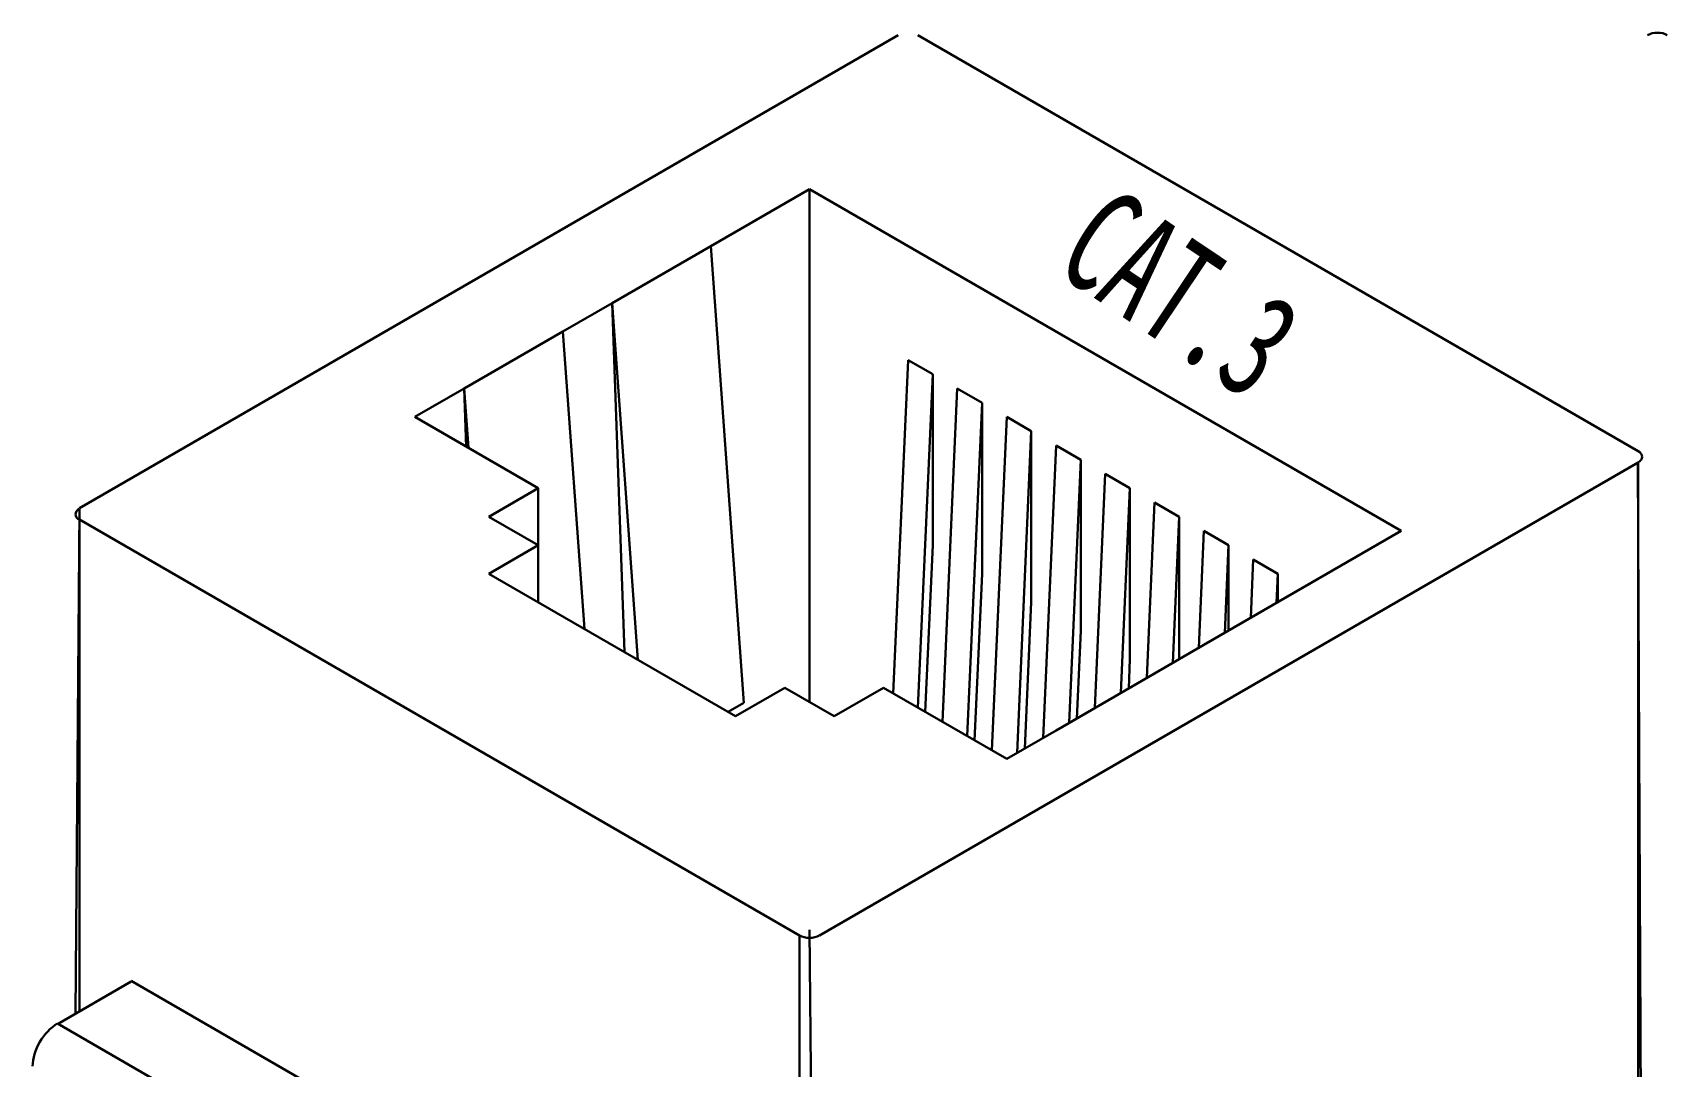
# Model space of a CAD drawing. Header units: millimetres. Extents: x -105 to 105, y -148 to 148.
# Drawn here: x 42.82 to 70.95, y -44.99 to -27.22 of the extents above; entities that cross this region are included whole.
import ezdxf

# ---------------------------------------------------------------- set-up
doc = ezdxf.new("R2010")
doc.units = ezdxf.units.MM
doc.linetypes.add('点画线', pattern=[18, 12, -2, 2, -2])
doc.layers.get('0').update_dxf_attribs({"lineweight": 18})
doc.styles.add('标准', font='', dxfattribs={"width": 0.667, "height": 2})
doc.styles.get('标准').set_extended_font_data('SimSun')

msp = doc.modelspace()

# ---------------------------------------------------------------- linework, layer by layer
at = {"color": 7, "lineweight": 30, "ltscale": 0.338846}
for p, q in [((43.629, -35.395), (57.715, -27.263)), ((70.443, -34.611), (56.357, -42.744))]:
    msp.add_line(p, q, dxfattribs=at)
at = {"color": 7, "lineweight": 30, "ltscale": 0.298021}
for p, q in [((58.054, -27.263), (70.443, -34.415)), ((56.018, -42.744), (43.629, -35.591))]:
    msp.add_line(p, q, dxfattribs=at)
at = {"color": 7, "lineweight": 30, "ltscale": 0.040825}
for p, q in [((54.489, -30.89), (56.186, -29.91)), ((52.792, -31.87), (54.489, -30.89)), ((51.943, -32.36), (50.246, -33.339)), ((51.519, -35.054), (51.519, -37.014)), ((66.368, -35.789), (64.671, -36.769)), ((62.974, -37.749), (64.671, -36.769)), ((62.126, -38.238), (60.429, -39.218))]:
    msp.add_line(p, q, dxfattribs=at)
at = {"color": 7, "lineweight": 30, "ltscale": 0.244949}
msp.add_line((56.186, -29.91), (66.368, -35.789), dxfattribs=at)
at = {"color": 7, "lineweight": 30, "ltscale": 0.183712}
msp.add_line((56.186, -29.91), (56.186, -38.728), dxfattribs=at)
at = {"color": 7, "lineweight": 30, "ltscale": 0.164031}
msp.add_line((54.489, -30.89), (55.059, -38.743), dxfattribs=at)
at = {"color": 7, "lineweight": 30, "ltscale": 0.020412}
for p, q in [((51.943, -32.36), (52.792, -31.87)), ((49.398, -33.829), (50.246, -33.339)), ((50.67, -35.544), (51.519, -35.054)), ((51.519, -36.034), (50.67, -35.544)), ((50.67, -36.524), (51.519, -36.034)), ((51.519, -36.034), (51.519, -37.014)), ((62.974, -37.749), (62.126, -38.238)), ((55.762, -38.483), (54.913, -38.973)), ((56.61, -38.973), (55.762, -38.483)), ((57.459, -38.483), (56.61, -38.973)), ((60.429, -39.218), (59.58, -39.708))]:
    msp.add_line(p, q, dxfattribs=at)
at = {"color": 7, "lineweight": 30, "ltscale": 0.125139}
msp.add_line((53.007, -37.873), (52.792, -31.87), dxfattribs=at)
at = {"color": 7, "lineweight": 30, "ltscale": 0.128169}
msp.add_line((52.792, -31.87), (53.237, -38.006), dxfattribs=at)
at = {"color": 7, "lineweight": 30, "ltscale": 0.106807}
msp.add_line((51.943, -32.36), (52.314, -37.473), dxfattribs=at)
at = {"color": 7, "lineweight": 30, "ltscale": 0.119542}
for p, q in [((57.629, -38.582), (57.883, -32.85)), ((58.054, -38.827), (58.307, -33.095)), ((58.478, -39.072), (58.731, -33.339)), ((58.902, -39.317), (59.156, -33.584)), ((59.326, -39.562), (59.58, -33.829))]:
    msp.add_line(p, q, dxfattribs=at)
at = {"color": 7, "lineweight": 30, "ltscale": 0.010206}
for p, q in [((58.307, -33.095), (57.883, -32.85)), ((59.156, -33.584), (58.731, -33.339)), ((60.004, -34.074), (59.58, -33.829)), ((60.853, -34.564), (60.429, -34.319)), ((61.701, -35.054), (61.277, -34.809)), ((62.55, -35.544), (62.126, -35.299)), ((63.398, -36.034), (62.974, -35.789)), ((64.247, -36.524), (63.823, -36.279)), ((64.247, -36.524), (64.247, -37.014))]:
    msp.add_line(p, q, dxfattribs=at)
at = {"color": 7, "lineweight": 30, "ltscale": 0.061237}
for p, q in [((58.307, -33.095), (58.307, -36.034)), ((59.156, -33.584), (59.156, -36.524)), ((60.004, -34.074), (60.004, -37.014)), ((60.853, -34.564), (60.853, -37.504)), ((61.701, -35.054), (61.701, -37.993))]:
    msp.add_line(p, q, dxfattribs=at)
at = {"color": 7, "lineweight": 30, "ltscale": 0.020856}
msp.add_line((50.282, -34.34), (50.246, -33.339), dxfattribs=at)
at = {"color": 7, "lineweight": 30, "ltscale": 0.021362}
msp.add_line((50.246, -33.339), (50.32, -34.362), dxfattribs=at)
at = {"color": 7, "lineweight": 30, "ltscale": 0.051031}
for p, q in [((51.519, -35.054), (49.398, -33.829)), ((62.55, -35.544), (62.55, -37.993)), ((59.58, -39.708), (57.459, -38.483))]:
    msp.add_line(p, q, dxfattribs=at)
at = {"color": 7, "lineweight": 30, "ltscale": 0.115323}
msp.add_line((59.76, -39.604), (60.004, -34.074), dxfattribs=at)
at = {"color": 7, "lineweight": 30, "ltscale": 0.104839}
msp.add_line((60.206, -39.347), (60.429, -34.319), dxfattribs=at)
at = {"color": 7, "lineweight": 30, "ltscale": 0.094355}
msp.add_line((60.653, -39.089), (60.853, -34.564), dxfattribs=at)
at = {"color": 7, "lineweight": 30, "ltscale": 0.083871}
msp.add_line((61.099, -38.831), (61.277, -34.809), dxfattribs=at)
at = {"color": 7, "lineweight": 30, "ltscale": 0.428661}
for p, q in [((70.506, -48.829), (70.436, -34.61)), ((70.443, -48.868), (70.443, -34.611)), ((56.018, -62.408), (56.018, -42.744)), ((56.357, -60.261), (56.187, -42.646))]:
    msp.add_line(p, q, dxfattribs=at)
at = {"color": 7, "lineweight": 30, "ltscale": 0.073387}
msp.add_line((61.546, -38.573), (61.701, -35.054), dxfattribs=at)
at = {"color": 7, "lineweight": 30, "ltscale": 0.310094}
msp.add_line((43.559, -44.088), (43.629, -35.406), dxfattribs=at)
at = {"color": 7, "lineweight": 30, "ltscale": 0.307207}
msp.add_line((43.629, -44.048), (43.629, -35.406), dxfattribs=at)
at = {"color": 7, "lineweight": 30, "ltscale": 0.062903}
msp.add_line((61.992, -38.315), (62.126, -35.299), dxfattribs=at)
at = {"color": 7, "lineweight": 30, "ltscale": 0.05242}
for p, q in [((62.439, -38.058), (62.55, -35.544)), ((60.004, -37.014), (59.893, -39.527))]:
    msp.add_line(p, q, dxfattribs=at)
at = {"color": 7, "lineweight": 30, "ltscale": 0.041935}
msp.add_line((62.885, -37.8), (62.974, -35.789), dxfattribs=at)
at = {"color": 7, "lineweight": 30, "ltscale": 0.059771}
for p, q in [((58.307, -36.034), (58.18, -38.9)), ((59.156, -36.524), (59.029, -39.39))]:
    msp.add_line(p, q, dxfattribs=at)
at = {"color": 7, "lineweight": 30, "ltscale": 0.031452}
for p, q in [((63.332, -37.542), (63.398, -36.034)), ((60.853, -37.504), (60.786, -39.012))]:
    msp.add_line(p, q, dxfattribs=at)
at = {"color": 7, "lineweight": 30, "ltscale": 0.030619}
for p, q in [((63.398, -36.034), (63.398, -37.504)), ((44.52, -43.533), (43.247, -44.268))]:
    msp.add_line(p, q, dxfattribs=at)
at = {"color": 7, "lineweight": 30, "ltscale": 0.102062}
msp.add_line((54.913, -38.973), (50.67, -36.524), dxfattribs=at)
at = {"color": 7, "lineweight": 30, "ltscale": 0.020968}
msp.add_line((63.778, -37.284), (63.823, -36.279), dxfattribs=at)
at = {"color": 7, "lineweight": 30, "ltscale": 0.010484}
for p, q in [((64.225, -37.027), (64.247, -36.524)), ((61.701, -37.993), (61.679, -38.496))]:
    msp.add_line(p, q, dxfattribs=at)
at = {"color": 7, "lineweight": 30, "ltscale": 0.006556}
msp.add_line((54.786, -38.9), (55.059, -38.743), dxfattribs=at)
at = {"color": 7, "lineweight": 30, "ltscale": 0.255155}
for p, q in [((44.52, -43.523), (55.127, -49.647)), ((43.247, -44.258), (53.854, -50.381))]:
    msp.add_line(p, q, dxfattribs=at)
at = {"color": 7, "lineweight": 30}
for centre, major_axis, start_param, end_param in [((70.776, -27.361), (0.24, 0), 0.785398, 2.356194), ((70.273, -34.513), (0.24, 0), 0, 0.785398), ((70.273, -34.513), (0.24, 0), 5.497787, 6.283185), ((43.799, -35.504), (0.24, 0), 2.356194, 3.141593), ((43.799, -35.504), (0.24, 0), 3.141593, 3.926991), ((56.187, -42.646), (0.24, 0), 3.926991, 5.497787), ((43.247, -44.748), (-0.3, -0.52), 3.926991, 5.497787)]:
    msp.add_ellipse(centre, major_axis=major_axis, ratio=0.57735, start_param=start_param, end_param=end_param, dxfattribs=at)

# ---------------------------------------------------------------- texts
at = {"linetype": '点画线', "style": '标准', "width": 0.667}
msp.add_text('CAT.3', height=1.8, rotation=326.1537, dxfattribs=at).set_placement((60.372, -31.305))

doc.saveas('drawing.dxf')
